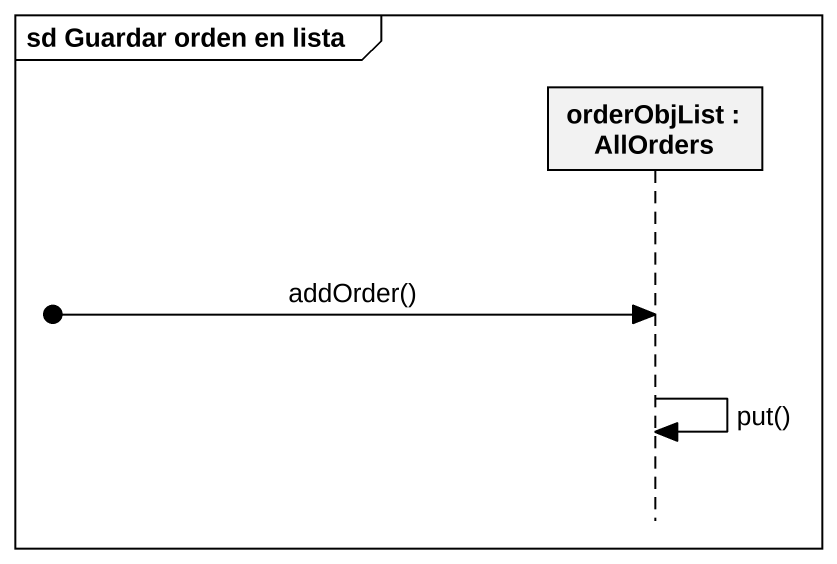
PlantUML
@startuml
mainframe sd Guardar orden en lista
hide footbox
participant "orderObjList : AllOrders" as orderObjList

[o-> orderObjList : addOrder()
orderObjList -> orderObjList : put()
@enduml
